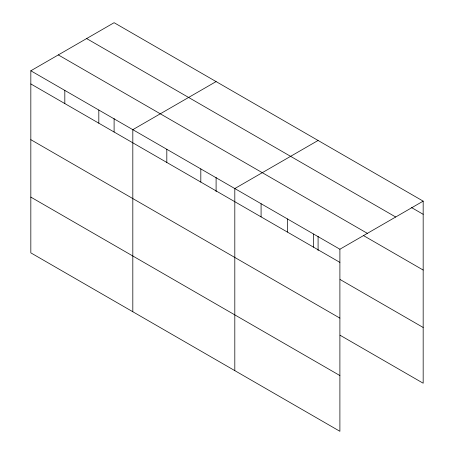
<?xml version="1.0" encoding="UTF-8"?>
<svg xmlns="http://www.w3.org/2000/svg" width="454" height="454" viewBox="0 0 454 454"><rect width="100%" height="100%" fill="white"/><g stroke="black" fill="none" stroke-linecap="round" stroke-linejoin="round"><path stroke-width="0.68" d="M339.893 318.123L339.893 249.223L30.827 70.784L30.827 252.861L339.893 431.3L339.893 318.123L30.827 139.684M340.086 335.245L423.173 383.216L423.173 201.139L114.107 22.7L30.827 70.784M216.098 81.584L132.818 129.668L132.818 311.745M318.089 140.468L234.809 188.552L234.809 370.629M339.893 249.223L423.173 201.139M411.568 207.597L423.173 214.299M86.623 38.567L395.695 217.006M58.305 54.917L367.377 233.356M363.302 235.473L423.173 270.045M30.827 83.939L339.893 262.378M340.086 279.505L423.173 327.476M30.827 197.115L339.893 375.554M318.089 236.318L318.089 250.494M313.623 234.054L313.623 247.214M287.354 218.885L287.354 232.045M261.084 203.721L261.084 216.876M216.098 177.429L216.098 191.611M200.816 168.922L200.816 182.082M166.817 149.292L166.817 162.453M114.107 118.545L114.107 132.018M98.819 110.038L98.819 123.199M64.82 90.408L64.82 103.569"/></g></svg>
